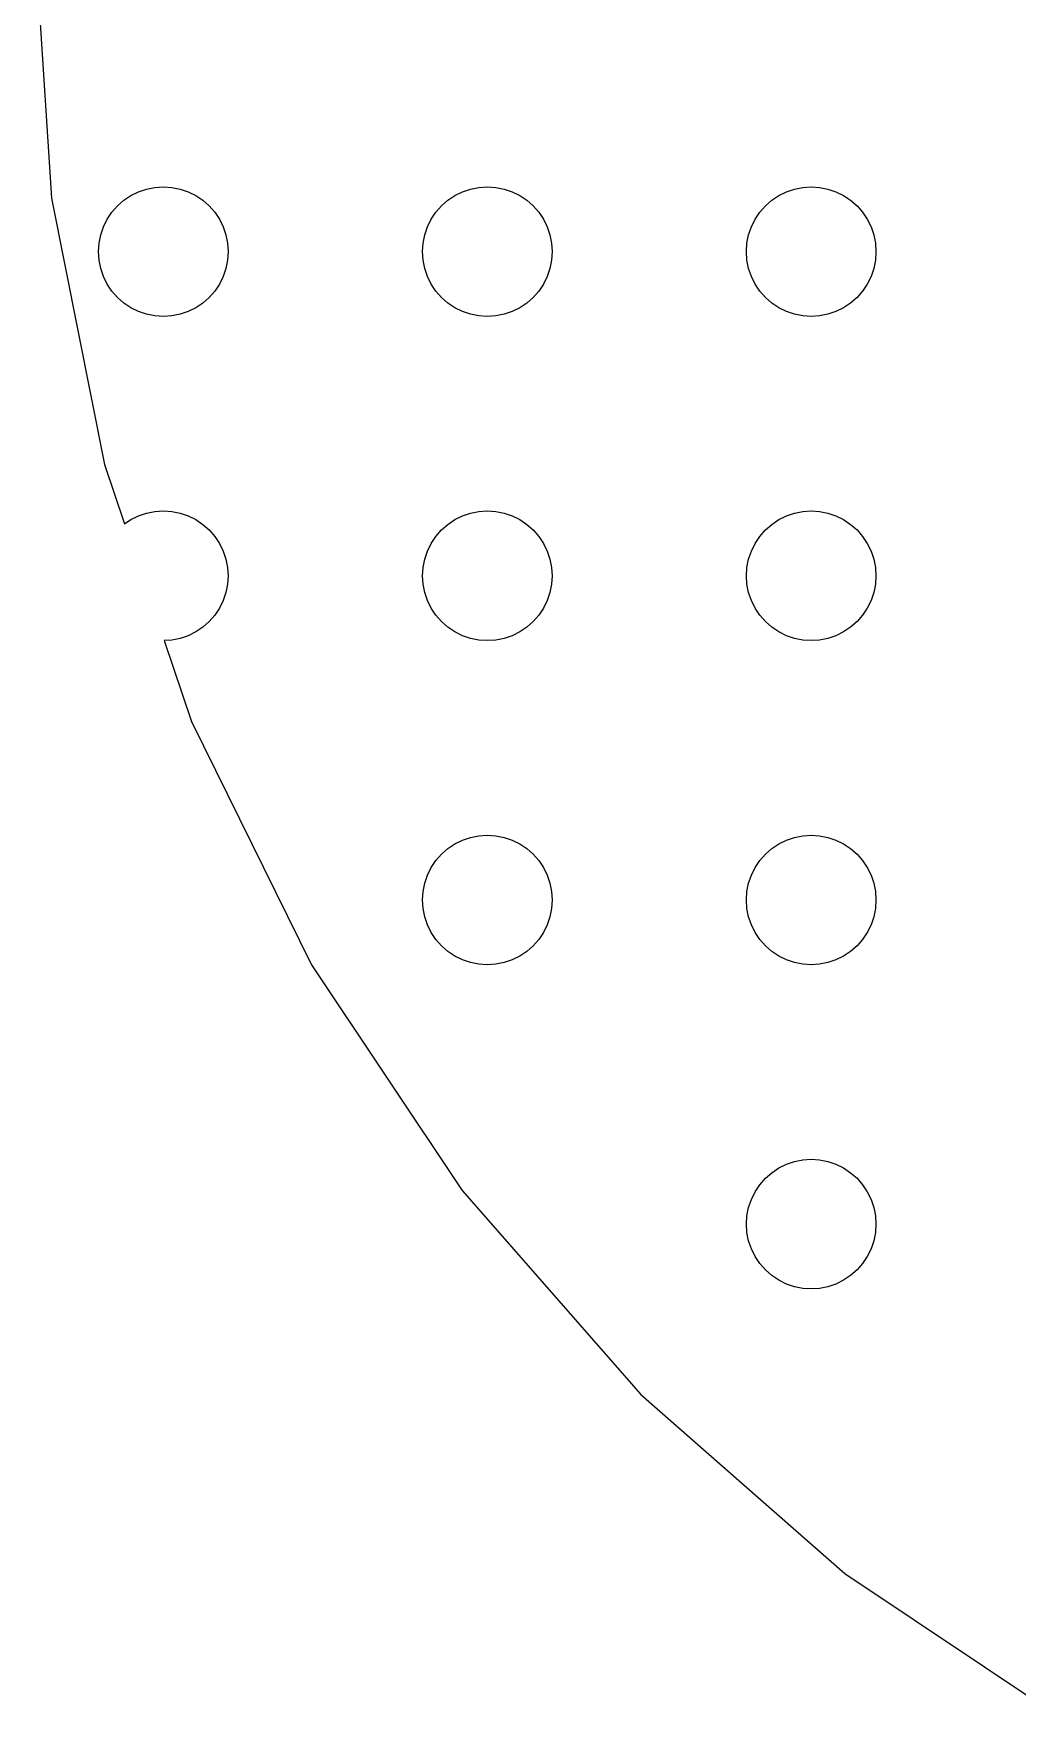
# Model space of a CAD drawing. Header units: metres. Extents: x -96 to 96, y -96 to 96.
# Drawn here: x -96 to -50.5, y -83.1 to -4.9 of the extents above; entities that cross this region are included whole.
import ezdxf

# ---------------------------------------------------------------- set-up
doc = ezdxf.new("R2010")
doc.units = ezdxf.units.M

msp = doc.modelspace()

# ---------------------------------------------------------------- linework, layer by layer
for p, q in [((-96, 0), (-95.1787, -12.5305)), ((-91.8263, -12.6199), (-91.5, -12.4019)), ((-91.5, -12.4019), (-91.148, -12.2283)), ((-91.148, -12.2283), (-90.7765, -12.1022)), ((-90.7765, -12.1022), (-90.3916, -12.0257)), ((-90.3916, -12.0257), (-90, -12)), ((-90, -12), (-89.6084, -12.0257)), ((-89.6084, -12.0257), (-89.2235, -12.1022)), ((-89.2235, -12.1022), (-88.8519, -12.2283)), ((-88.8519, -12.2283), (-88.5, -12.4019)), ((-88.5, -12.4019), (-88.1737, -12.6199)), ((-76.8263, -12.6199), (-76.5, -12.4019)), ((-76.5, -12.4019), (-76.148, -12.2283)), ((-76.148, -12.2283), (-75.7765, -12.1022)), ((-75.7765, -12.1022), (-75.3916, -12.0257)), ((-75.3916, -12.0257), (-75, -12)), ((-75, -12), (-74.6084, -12.0257)), ((-74.6084, -12.0257), (-74.2235, -12.1022)), ((-74.2235, -12.1022), (-73.8519, -12.2283)), ((-73.8519, -12.2283), (-73.5, -12.4019)), ((-73.5, -12.4019), (-73.1737, -12.6199)), ((-61.8263, -12.6199), (-61.5, -12.4019)), ((-61.5, -12.4019), (-61.148, -12.2283)), ((-61.148, -12.2283), (-60.7765, -12.1022)), ((-60.7765, -12.1022), (-60.3916, -12.0257)), ((-60.3916, -12.0257), (-60, -12)), ((-60, -12), (-59.6084, -12.0257)), ((-59.6084, -12.0257), (-59.2235, -12.1022)), ((-59.2235, -12.1022), (-58.8519, -12.2283)), ((-58.8519, -12.2283), (-58.5, -12.4019)), ((-58.5, -12.4019), (-58.1737, -12.6199)), ((-95.1787, -12.5305), (-92.7289, -24.8466)), ((-92.5981, -13.5), (-92.3801, -13.1737)), ((-92.3801, -13.1737), (-92.1213, -12.8787)), ((-92.1213, -12.8787), (-91.8263, -12.6199)), ((-88.1737, -12.6199), (-87.8787, -12.8787)), ((-87.8787, -12.8787), (-87.6199, -13.1737)), ((-87.6199, -13.1737), (-87.4019, -13.5)), ((-77.5981, -13.5), (-77.3801, -13.1737)), ((-77.3801, -13.1737), (-77.1213, -12.8787)), ((-77.1213, -12.8787), (-76.8263, -12.6199)), ((-73.1737, -12.6199), (-72.8787, -12.8787)), ((-72.8787, -12.8787), (-72.6199, -13.1737)), ((-72.6199, -13.1737), (-72.4019, -13.5)), ((-62.5981, -13.5), (-62.3801, -13.1737)), ((-62.3801, -13.1737), (-62.1213, -12.8787)), ((-62.1213, -12.8787), (-61.8263, -12.6199)), ((-58.1737, -12.6199), (-57.8787, -12.8787)), ((-57.8787, -12.8787), (-57.6199, -13.1737)), ((-57.6199, -13.1737), (-57.4019, -13.5)), ((-92.8978, -14.2235), (-92.7716, -13.8519)), ((-92.7716, -13.8519), (-92.5981, -13.5)), ((-87.4019, -13.5), (-87.2284, -13.8519)), ((-87.2284, -13.8519), (-87.1022, -14.2235)), ((-77.8978, -14.2235), (-77.7716, -13.8519)), ((-77.7716, -13.8519), (-77.5981, -13.5)), ((-72.4019, -13.5), (-72.2284, -13.8519)), ((-72.2284, -13.8519), (-72.1022, -14.2235)), ((-62.8978, -14.2235), (-62.7716, -13.8519)), ((-62.7716, -13.8519), (-62.5981, -13.5)), ((-57.4019, -13.5), (-57.2284, -13.8519)), ((-57.2284, -13.8519), (-57.1022, -14.2235)), ((-93, -15), (-92.9743, -14.6084)), ((-92.9743, -14.6084), (-92.8978, -14.2235)), ((-87.1022, -14.2235), (-87.0257, -14.6084)), ((-87.0257, -14.6084), (-87, -15)), ((-78, -15), (-77.9743, -14.6084)), ((-77.9743, -14.6084), (-77.8978, -14.2235)), ((-72.1022, -14.2235), (-72.0257, -14.6084)), ((-72.0257, -14.6084), (-72, -15)), ((-63, -15), (-62.9743, -14.6084)), ((-62.9743, -14.6084), (-62.8978, -14.2235)), ((-57.1022, -14.2235), (-57.0257, -14.6084)), ((-57.0257, -14.6084), (-57, -15)), ((-92.9743, -15.3916), (-93, -15)), ((-92.8978, -15.7764), (-92.9743, -15.3916)), ((-87.0257, -15.3916), (-87.1022, -15.7764)), ((-87, -15), (-87.0257, -15.3916)), ((-77.9743, -15.3916), (-78, -15)), ((-77.8978, -15.7764), (-77.9743, -15.3916)), ((-72.0257, -15.3916), (-72.1022, -15.7764)), ((-72, -15), (-72.0257, -15.3916)), ((-62.9743, -15.3916), (-63, -15)), ((-62.8978, -15.7764), (-62.9743, -15.3916)), ((-57.0257, -15.3916), (-57.1022, -15.7764)), ((-57, -15), (-57.0257, -15.3916)), ((-92.7716, -16.148), (-92.8978, -15.7764)), ((-92.5981, -16.5), (-92.7716, -16.148)), ((-87.2284, -16.148), (-87.4019, -16.5)), ((-87.1022, -15.7764), (-87.2284, -16.148)), ((-77.7716, -16.148), (-77.8978, -15.7764)), ((-77.5981, -16.5), (-77.7716, -16.148)), ((-72.2284, -16.148), (-72.4019, -16.5)), ((-72.1022, -15.7764), (-72.2284, -16.148)), ((-62.7716, -16.148), (-62.8978, -15.7764)), ((-62.5981, -16.5), (-62.7716, -16.148)), ((-57.2284, -16.148), (-57.4019, -16.5)), ((-57.1022, -15.7764), (-57.2284, -16.148)), ((-92.3801, -16.8263), (-92.5981, -16.5)), ((-92.1213, -17.1213), (-92.3801, -16.8263)), ((-91.8263, -17.3801), (-92.1213, -17.1213)), ((-87.8787, -17.1213), (-88.1737, -17.3801)), ((-87.6199, -16.8263), (-87.8787, -17.1213)), ((-87.4019, -16.5), (-87.6199, -16.8263)), ((-77.3801, -16.8263), (-77.5981, -16.5)), ((-77.1213, -17.1213), (-77.3801, -16.8263)), ((-76.8263, -17.3801), (-77.1213, -17.1213)), ((-72.8787, -17.1213), (-73.1737, -17.3801)), ((-72.6199, -16.8263), (-72.8787, -17.1213)), ((-72.4019, -16.5), (-72.6199, -16.8263)), ((-62.3801, -16.8263), (-62.5981, -16.5)), ((-62.1213, -17.1213), (-62.3801, -16.8263)), ((-61.8263, -17.3801), (-62.1213, -17.1213)), ((-57.8787, -17.1213), (-58.1737, -17.3801)), ((-57.6199, -16.8263), (-57.8787, -17.1213)), ((-57.4019, -16.5), (-57.6199, -16.8263)), ((-91.5, -17.5981), (-91.8263, -17.3801)), ((-91.148, -17.7716), (-91.5, -17.5981)), ((-90.7765, -17.8978), (-91.148, -17.7716)), ((-90.3916, -17.9743), (-90.7765, -17.8978)), ((-90, -18), (-90.3916, -17.9743)), ((-89.6084, -17.9743), (-90, -18)), ((-89.2235, -17.8978), (-89.6084, -17.9743)), ((-88.8519, -17.7716), (-89.2235, -17.8978)), ((-88.5, -17.5981), (-88.8519, -17.7716)), ((-88.1737, -17.3801), (-88.5, -17.5981)), ((-76.5, -17.5981), (-76.8263, -17.3801)), ((-76.148, -17.7716), (-76.5, -17.5981)), ((-75.7765, -17.8978), (-76.148, -17.7716)), ((-75.3916, -17.9743), (-75.7765, -17.8978)), ((-75, -18), (-75.3916, -17.9743)), ((-74.6084, -17.9743), (-75, -18)), ((-74.2235, -17.8978), (-74.6084, -17.9743)), ((-73.8519, -17.7716), (-74.2235, -17.8978)), ((-73.5, -17.5981), (-73.8519, -17.7716)), ((-73.1737, -17.3801), (-73.5, -17.5981)), ((-61.5, -17.5981), (-61.8263, -17.3801)), ((-61.148, -17.7716), (-61.5, -17.5981)), ((-60.7765, -17.8978), (-61.148, -17.7716)), ((-60.3916, -17.9743), (-60.7765, -17.8978)), ((-60, -18), (-60.3916, -17.9743)), ((-59.6084, -17.9743), (-60, -18)), ((-59.2235, -17.8978), (-59.6084, -17.9743)), ((-58.8519, -17.7716), (-59.2235, -17.8978)), ((-58.5, -17.5981), (-58.8519, -17.7716)), ((-58.1737, -17.3801), (-58.5, -17.5981)), ((-92.7289, -24.8466), (-91.7946, -27.5988)), ((-91.5, -27.4019), (-91.148, -27.2283)), ((-91.148, -27.2283), (-90.7765, -27.1022)), ((-90.7765, -27.1022), (-90.3916, -27.0257)), ((-90.3916, -27.0257), (-90, -27)), ((-90, -27), (-89.6084, -27.0257)), ((-89.6084, -27.0257), (-89.2235, -27.1022)), ((-89.2235, -27.1022), (-88.8519, -27.2283)), ((-88.8519, -27.2283), (-88.5, -27.4019)), ((-76.5, -27.4019), (-76.148, -27.2283)), ((-76.148, -27.2283), (-75.7765, -27.1022)), ((-75.7765, -27.1022), (-75.3916, -27.0257)), ((-75.3916, -27.0257), (-75, -27)), ((-75, -27), (-74.6084, -27.0257)), ((-74.6084, -27.0257), (-74.2235, -27.1022)), ((-74.2235, -27.1022), (-73.8519, -27.2283)), ((-73.8519, -27.2283), (-73.5, -27.4019)), ((-61.5, -27.4019), (-61.148, -27.2283)), ((-61.148, -27.2283), (-60.7765, -27.1022)), ((-60.7765, -27.1022), (-60.3916, -27.0257)), ((-60.3916, -27.0257), (-60, -27)), ((-60, -27), (-59.6084, -27.0257)), ((-59.6084, -27.0257), (-59.2235, -27.1022)), ((-59.2235, -27.1022), (-58.8519, -27.2283)), ((-58.8519, -27.2283), (-58.5, -27.4019)), ((-91.7946, -27.5988), (-91.5, -27.4019)), ((-88.5, -27.4019), (-88.1737, -27.6199)), ((-88.1737, -27.6199), (-87.8787, -27.8787)), ((-87.8787, -27.8787), (-87.6199, -28.1737)), ((-77.3801, -28.1737), (-77.1213, -27.8787)), ((-77.1213, -27.8787), (-76.8263, -27.6199)), ((-76.8263, -27.6199), (-76.5, -27.4019)), ((-73.5, -27.4019), (-73.1737, -27.6199)), ((-73.1737, -27.6199), (-72.8787, -27.8787)), ((-72.8787, -27.8787), (-72.6199, -28.1737)), ((-62.3801, -28.1737), (-62.1213, -27.8787)), ((-62.1213, -27.8787), (-61.8263, -27.6199)), ((-61.8263, -27.6199), (-61.5, -27.4019)), ((-58.5, -27.4019), (-58.1737, -27.6199)), ((-58.1737, -27.6199), (-57.8787, -27.8787)), ((-57.8787, -27.8787), (-57.6199, -28.1737)), ((-87.6199, -28.1737), (-87.4019, -28.5)), ((-87.4019, -28.5), (-87.2284, -28.8519)), ((-87.2284, -28.8519), (-87.1022, -29.2235)), ((-77.8978, -29.2235), (-77.7716, -28.8519)), ((-77.7716, -28.8519), (-77.5981, -28.5)), ((-77.5981, -28.5), (-77.3801, -28.1737)), ((-72.6199, -28.1737), (-72.4019, -28.5)), ((-72.4019, -28.5), (-72.2284, -28.8519)), ((-72.2284, -28.8519), (-72.1022, -29.2235)), ((-62.8978, -29.2235), (-62.7716, -28.8519)), ((-62.7716, -28.8519), (-62.5981, -28.5)), ((-62.5981, -28.5), (-62.3801, -28.1737)), ((-57.6199, -28.1737), (-57.4019, -28.5)), ((-57.4019, -28.5), (-57.2284, -28.8519)), ((-57.2284, -28.8519), (-57.1022, -29.2235)), ((-87.1022, -29.2235), (-87.0257, -29.6084)), ((-87.0257, -29.6084), (-87, -30)), ((-78, -30), (-77.9743, -29.6084)), ((-77.9743, -29.6084), (-77.8978, -29.2235)), ((-72.1022, -29.2235), (-72.0257, -29.6084)), ((-72.0257, -29.6084), (-72, -30)), ((-63, -30), (-62.9743, -29.6084)), ((-62.9743, -29.6084), (-62.8978, -29.2235)), ((-57.1022, -29.2235), (-57.0257, -29.6084)), ((-57.0257, -29.6084), (-57, -30)), ((-87.0257, -30.3916), (-87.1022, -30.7764)), ((-87, -30), (-87.0257, -30.3916)), ((-77.9743, -30.3916), (-78, -30)), ((-77.8978, -30.7764), (-77.9743, -30.3916)), ((-72.0257, -30.3916), (-72.1022, -30.7764)), ((-72, -30), (-72.0257, -30.3916)), ((-62.9743, -30.3916), (-63, -30)), ((-62.8978, -30.7764), (-62.9743, -30.3916)), ((-57.0257, -30.3916), (-57.1022, -30.7764)), ((-57, -30), (-57.0257, -30.3916)), ((-87.2284, -31.148), (-87.4019, -31.5)), ((-87.1022, -30.7764), (-87.2284, -31.148)), ((-77.7716, -31.148), (-77.8978, -30.7764)), ((-77.5981, -31.5), (-77.7716, -31.148)), ((-72.2284, -31.148), (-72.4019, -31.5)), ((-72.1022, -30.7764), (-72.2284, -31.148)), ((-62.7716, -31.148), (-62.8978, -30.7764)), ((-62.5981, -31.5), (-62.7716, -31.148)), ((-57.2284, -31.148), (-57.4019, -31.5)), ((-57.1022, -30.7764), (-57.2284, -31.148)), ((-87.6199, -31.8263), (-87.8787, -32.1213)), ((-87.4019, -31.5), (-87.6199, -31.8263)), ((-77.3801, -31.8263), (-77.5981, -31.5)), ((-77.1213, -32.1213), (-77.3801, -31.8263)), ((-72.6199, -31.8263), (-72.8787, -32.1213)), ((-72.4019, -31.5), (-72.6199, -31.8263)), ((-62.3801, -31.8263), (-62.5981, -31.5)), ((-62.1213, -32.1213), (-62.3801, -31.8263)), ((-57.6199, -31.8263), (-57.8787, -32.1213)), ((-57.4019, -31.5), (-57.6199, -31.8263)), ((-88.8519, -32.7716), (-89.2235, -32.8978)), ((-88.5, -32.5981), (-88.8519, -32.7716)), ((-88.1737, -32.3801), (-88.5, -32.5981)), ((-87.8787, -32.1213), (-88.1737, -32.3801)), ((-76.8263, -32.3801), (-77.1213, -32.1213)), ((-76.5, -32.5981), (-76.8263, -32.3801)), ((-76.148, -32.7716), (-76.5, -32.5981)), ((-75.7765, -32.8978), (-76.148, -32.7716)), ((-73.8519, -32.7716), (-74.2235, -32.8978)), ((-73.5, -32.5981), (-73.8519, -32.7716)), ((-73.1737, -32.3801), (-73.5, -32.5981)), ((-72.8787, -32.1213), (-73.1737, -32.3801)), ((-61.8263, -32.3801), (-62.1213, -32.1213)), ((-61.5, -32.5981), (-61.8263, -32.3801)), ((-61.148, -32.7716), (-61.5, -32.5981)), ((-60.7765, -32.8978), (-61.148, -32.7716)), ((-58.8519, -32.7716), (-59.2235, -32.8978)), ((-58.5, -32.5981), (-58.8519, -32.7716)), ((-58.1737, -32.3801), (-58.5, -32.5981)), ((-57.8787, -32.1213), (-58.1737, -32.3801)), ((-89.6084, -32.9743), (-89.962, -32.9975)), ((-89.962, -32.9975), (-88.6924, -36.7376)), ((-89.2235, -32.8978), (-89.6084, -32.9743)), ((-75.3916, -32.9743), (-75.7765, -32.8978)), ((-75, -33), (-75.3916, -32.9743)), ((-74.6084, -32.9743), (-75, -33)), ((-74.2235, -32.8978), (-74.6084, -32.9743)), ((-60.3916, -32.9743), (-60.7765, -32.8978)), ((-60, -33), (-60.3916, -32.9743)), ((-59.6084, -32.9743), (-60, -33)), ((-59.2235, -32.8978), (-59.6084, -32.9743)), ((-88.6924, -36.7376), (-83.1384, -48)), ((-76.5, -42.4019), (-76.148, -42.2284)), ((-76.148, -42.2284), (-75.7765, -42.1022)), ((-75.7765, -42.1022), (-75.3916, -42.0257)), ((-75.3916, -42.0257), (-75, -42)), ((-75, -42), (-74.6084, -42.0257)), ((-74.6084, -42.0257), (-74.2235, -42.1022)), ((-74.2235, -42.1022), (-73.8519, -42.2284)), ((-73.8519, -42.2284), (-73.5, -42.4019)), ((-61.5, -42.4019), (-61.148, -42.2284)), ((-61.148, -42.2284), (-60.7765, -42.1022)), ((-60.7765, -42.1022), (-60.3916, -42.0257)), ((-60.3916, -42.0257), (-60, -42)), ((-60, -42), (-59.6084, -42.0257)), ((-59.6084, -42.0257), (-59.2235, -42.1022)), ((-59.2235, -42.1022), (-58.8519, -42.2284)), ((-58.8519, -42.2284), (-58.5, -42.4019)), ((-77.3801, -43.1737), (-77.1213, -42.8787)), ((-77.1213, -42.8787), (-76.8263, -42.6199)), ((-76.8263, -42.6199), (-76.5, -42.4019)), ((-73.5, -42.4019), (-73.1737, -42.6199)), ((-73.1737, -42.6199), (-72.8787, -42.8787)), ((-72.8787, -42.8787), (-72.6199, -43.1737)), ((-62.3801, -43.1737), (-62.1213, -42.8787)), ((-62.1213, -42.8787), (-61.8263, -42.6199)), ((-61.8263, -42.6199), (-61.5, -42.4019)), ((-58.5, -42.4019), (-58.1737, -42.6199)), ((-58.1737, -42.6199), (-57.8787, -42.8787)), ((-57.8787, -42.8787), (-57.6199, -43.1737)), ((-77.7716, -43.8519), (-77.5981, -43.5)), ((-77.5981, -43.5), (-77.3801, -43.1737)), ((-72.6199, -43.1737), (-72.4019, -43.5)), ((-72.4019, -43.5), (-72.2284, -43.8519)), ((-62.7716, -43.8519), (-62.5981, -43.5)), ((-62.5981, -43.5), (-62.3801, -43.1737)), ((-57.6199, -43.1737), (-57.4019, -43.5)), ((-57.4019, -43.5), (-57.2284, -43.8519)), ((-77.9743, -44.6084), (-77.8978, -44.2235)), ((-77.8978, -44.2235), (-77.7716, -43.8519)), ((-72.2284, -43.8519), (-72.1022, -44.2235)), ((-72.1022, -44.2235), (-72.0257, -44.6084)), ((-62.9743, -44.6084), (-62.8978, -44.2235)), ((-62.8978, -44.2235), (-62.7716, -43.8519)), ((-57.2284, -43.8519), (-57.1022, -44.2235)), ((-57.1022, -44.2235), (-57.0257, -44.6084)), ((-78, -45), (-77.9743, -44.6084)), ((-77.9743, -45.3916), (-78, -45)), ((-72.0257, -44.6084), (-72, -45)), ((-72, -45), (-72.0257, -45.3916)), ((-63, -45), (-62.9743, -44.6084)), ((-62.9743, -45.3916), (-63, -45)), ((-57.0257, -44.6084), (-57, -45)), ((-57, -45), (-57.0257, -45.3916)), ((-77.8978, -45.7765), (-77.9743, -45.3916)), ((-77.7716, -46.148), (-77.8978, -45.7765)), ((-77.5981, -46.5), (-77.7716, -46.148)), ((-72.2284, -46.148), (-72.4019, -46.5)), ((-72.1022, -45.7765), (-72.2284, -46.148)), ((-72.0257, -45.3916), (-72.1022, -45.7765)), ((-62.8978, -45.7765), (-62.9743, -45.3916)), ((-62.7716, -46.148), (-62.8978, -45.7765)), ((-62.5981, -46.5), (-62.7716, -46.148)), ((-57.2284, -46.148), (-57.4019, -46.5)), ((-57.1022, -45.7765), (-57.2284, -46.148)), ((-57.0257, -45.3916), (-57.1022, -45.7765)), ((-77.3801, -46.8263), (-77.5981, -46.5)), ((-77.1213, -47.1213), (-77.3801, -46.8263)), ((-72.6199, -46.8263), (-72.8787, -47.1213)), ((-72.4019, -46.5), (-72.6199, -46.8263)), ((-62.3801, -46.8263), (-62.5981, -46.5)), ((-62.1213, -47.1213), (-62.3801, -46.8263)), ((-57.6199, -46.8263), (-57.8787, -47.1213)), ((-57.4019, -46.5), (-57.6199, -46.8263)), ((-76.8263, -47.3801), (-77.1213, -47.1213)), ((-76.5, -47.5981), (-76.8263, -47.3801)), ((-76.148, -47.7716), (-76.5, -47.5981)), ((-73.5, -47.5981), (-73.8519, -47.7716)), ((-73.1737, -47.3801), (-73.5, -47.5981)), ((-72.8787, -47.1213), (-73.1737, -47.3801)), ((-61.8263, -47.3801), (-62.1213, -47.1213)), ((-61.5, -47.5981), (-61.8263, -47.3801)), ((-61.148, -47.7716), (-61.5, -47.5981)), ((-58.5, -47.5981), (-58.8519, -47.7716)), ((-58.1737, -47.3801), (-58.5, -47.5981)), ((-57.8787, -47.1213), (-58.1737, -47.3801)), ((-83.1384, -48), (-76.1619, -58.4411)), ((-75.7765, -47.8978), (-76.148, -47.7716)), ((-75.3916, -47.9743), (-75.7765, -47.8978)), ((-75, -48), (-75.3916, -47.9743)), ((-74.6084, -47.9743), (-75, -48)), ((-74.2235, -47.8978), (-74.6084, -47.9743)), ((-73.8519, -47.7716), (-74.2235, -47.8978)), ((-60.7765, -47.8978), (-61.148, -47.7716)), ((-60.3916, -47.9743), (-60.7765, -47.8978)), ((-60, -48), (-60.3916, -47.9743)), ((-59.6084, -47.9743), (-60, -48)), ((-59.2235, -47.8978), (-59.6084, -47.9743)), ((-58.8519, -47.7716), (-59.2235, -47.8978)), ((-60.7765, -57.1022), (-60.3916, -57.0257)), ((-60.3916, -57.0257), (-60, -57)), ((-60, -57), (-59.6084, -57.0257)), ((-59.6084, -57.0257), (-59.2235, -57.1022)), ((-62.3801, -58.1737), (-62.1213, -57.8787)), ((-62.1213, -57.8787), (-61.8263, -57.6199)), ((-61.8263, -57.6199), (-61.5, -57.4019)), ((-61.5, -57.4019), (-61.148, -57.2284)), ((-61.148, -57.2284), (-60.7765, -57.1022)), ((-59.2235, -57.1022), (-58.8519, -57.2284)), ((-58.8519, -57.2284), (-58.5, -57.4019)), ((-58.5, -57.4019), (-58.1737, -57.6199)), ((-58.1737, -57.6199), (-57.8787, -57.8787)), ((-57.8787, -57.8787), (-57.6199, -58.1737)), ((-76.1619, -58.4411), (-67.8822, -67.8822)), ((-62.7716, -58.8519), (-62.5981, -58.5)), ((-62.5981, -58.5), (-62.3801, -58.1737)), ((-57.6199, -58.1737), (-57.4019, -58.5)), ((-57.4019, -58.5), (-57.2284, -58.8519)), ((-62.9743, -59.6084), (-62.8978, -59.2235)), ((-62.8978, -59.2235), (-62.7716, -58.8519)), ((-57.2284, -58.8519), (-57.1022, -59.2235)), ((-57.1022, -59.2235), (-57.0257, -59.6084)), ((-63, -60), (-62.9743, -59.6084)), ((-62.9743, -60.3916), (-63, -60)), ((-57.0257, -59.6084), (-57, -60)), ((-57, -60), (-57.0257, -60.3916)), ((-62.8978, -60.7765), (-62.9743, -60.3916)), ((-62.7716, -61.148), (-62.8978, -60.7765)), ((-57.1022, -60.7765), (-57.2284, -61.148)), ((-57.0257, -60.3916), (-57.1022, -60.7765)), ((-62.5981, -61.5), (-62.7716, -61.148)), ((-62.3801, -61.8263), (-62.5981, -61.5)), ((-57.4019, -61.5), (-57.6199, -61.8263)), ((-57.2284, -61.148), (-57.4019, -61.5)), ((-62.1213, -62.1213), (-62.3801, -61.8263)), ((-61.8263, -62.3801), (-62.1213, -62.1213)), ((-61.5, -62.5981), (-61.8263, -62.3801)), ((-58.1737, -62.3801), (-58.5, -62.5981)), ((-57.8787, -62.1213), (-58.1737, -62.3801)), ((-57.6199, -61.8263), (-57.8787, -62.1213)), ((-61.148, -62.7716), (-61.5, -62.5981)), ((-60.7765, -62.8978), (-61.148, -62.7716)), ((-60.3916, -62.9743), (-60.7765, -62.8978)), ((-60, -63), (-60.3916, -62.9743)), ((-59.6084, -62.9743), (-60, -63)), ((-59.2235, -62.8978), (-59.6084, -62.9743)), ((-58.8519, -62.7716), (-59.2235, -62.8978)), ((-58.5, -62.5981), (-58.8519, -62.7716)), ((-67.8822, -67.8822), (-58.4411, -76.1619)), ((-58.4411, -76.1619), (-48, -83.1384))]:
    msp.add_line(p, q)

doc.saveas('drawing.dxf')
